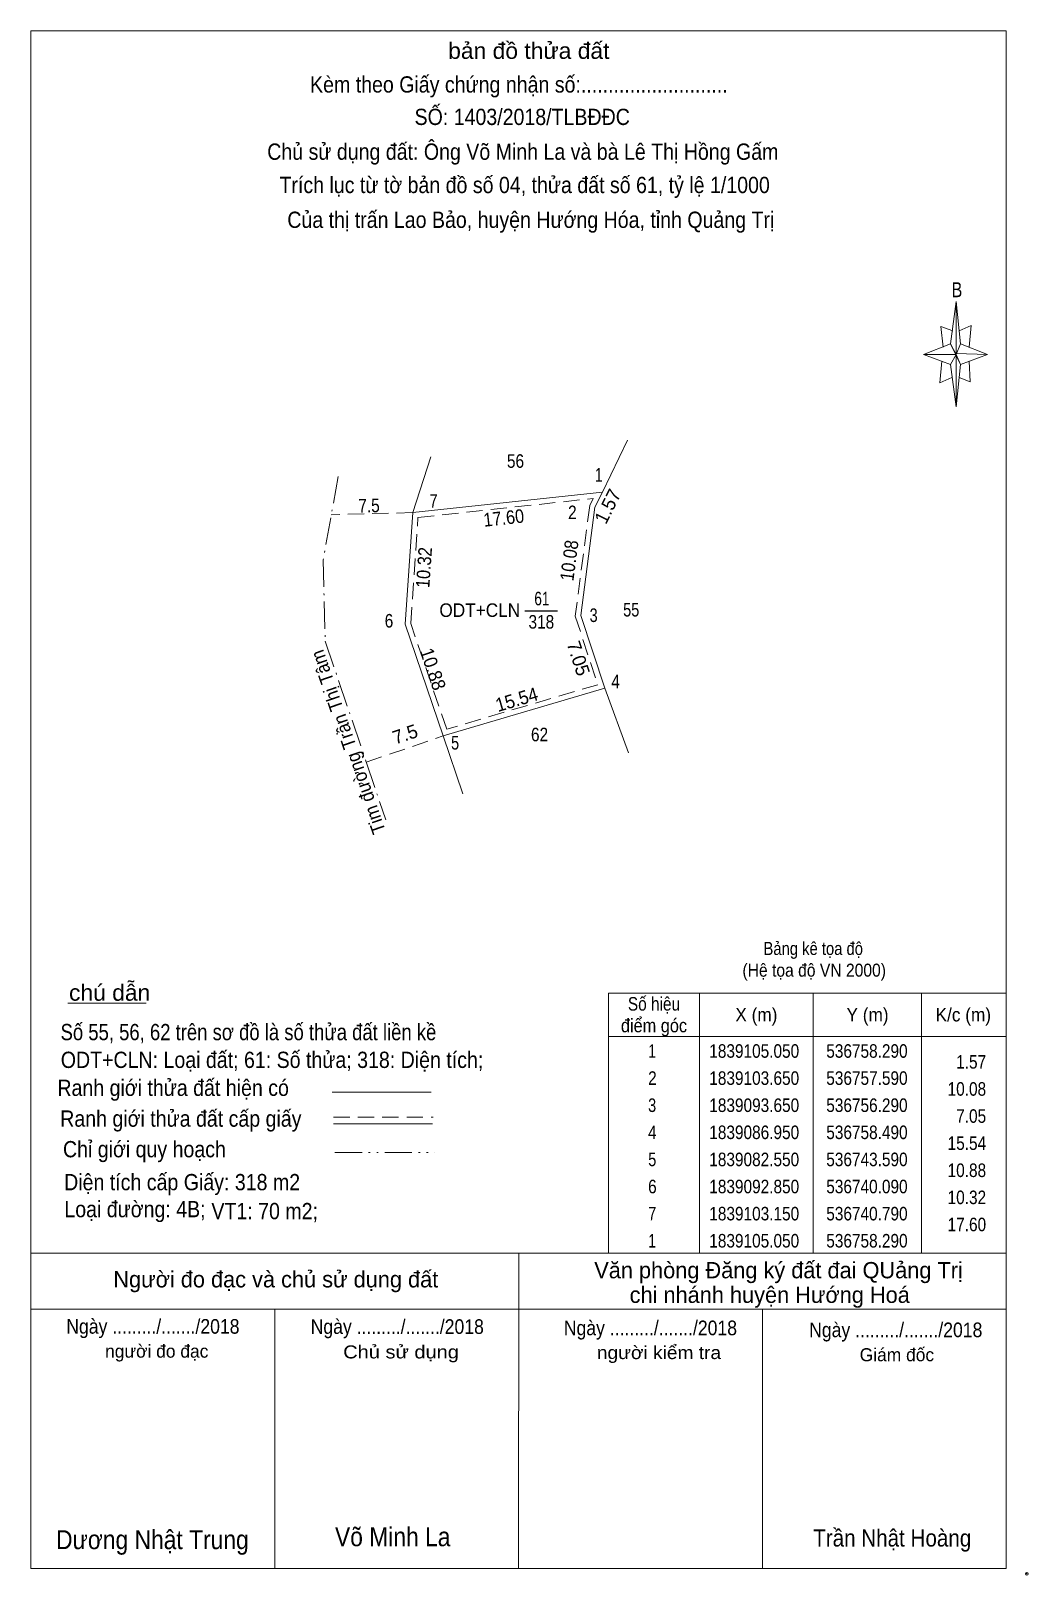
# Model space of a CAD drawing. Header units: metres. Extents: x 536706 to 536798, y 1839005 to 1839148.
import ezdxf
from ezdxf.enums import TextEntityAlignment as Align

# ---------------------------------------------------------------- set-up
doc = ezdxf.new("R2010")
doc.units = ezdxf.units.M
doc.header["$LTSCALE"] = 0.5
doc.header["$PDMODE"] = 32
doc.header["$PDSIZE"] = 0.25
for name, pattern in [('DASH_DOUBLE_DOT', [9.2, 5, -1.2, 0.3, -1.2, 0.3, -1.2]), ('DOT_DASHED', [7.7, 5, -1.2, 0.3, -1.2]), ('MEDIUM_DASHED', [4.5, 3, -1.5])]:
    doc.linetypes.add(name, pattern=pattern)
for name, color, linetype, lineweight in [('1', 7, 'MEDIUM_DASHED', 13), ('10', 7, 'Continuous', 13), ('13', 7, 'Continuous', 25), ('15', 7, 'Continuous', 13), ('17', 7, 'Continuous', 13), ('5', 7, 'Continuous', 13), ('50', 7, 'DOT_DASHED', 13), ('6', 7, 'Continuous', 13), ('63', 7, 'Continuous', 13)]:
    doc.layers.add(name, color=color, linetype=linetype, lineweight=lineweight)

msp = doc.modelspace()

# ---------------------------------------------------------------- linework, layer by layer
at = {"layer": '1'}
msp.add_lwpolyline([(536757.43, 1839104.45), (536757.11, 1839103.8), (536755.78, 1839093.6), (536757.85, 1839087.28), (536743.91, 1839083.17), (536740.6, 1839092.92), (536741.26, 1839102.7)], close=True, dxfattribs=at)
at = {"layer": '10'}
msp.add_line((536758.29, 1839105.05), (536740.79, 1839103.15), dxfattribs=at)
for points in [[(536760.6, 1839109.83), (536758.29, 1839105.05), (536757.59, 1839103.65)], [(536758.49, 1839086.95), (536756.29, 1839093.65), (536757.59, 1839103.65)], [(536743.59, 1839082.55), (536758.49, 1839086.95), (536760.69, 1839080.99)]]:
    msp.add_lwpolyline(points, dxfattribs=at)
at = {"layer": '13'}
msp.add_line((536751.13, 1839094.1), (536754.13, 1839094.1), dxfattribs=at)
at = {"layer": '15', "linetype": 'MEDIUM_DASHED'}
msp.add_line((536740.79, 1839103.15), (536733.26, 1839102.96), dxfattribs=at)
at = {"layer": '15'}
for p, q in [((536740.79, 1839103.15), (536740.09, 1839092.85)), ((536740.09, 1839092.85), (536743.59, 1839082.55))]:
    msp.add_line(p, q, dxfattribs=at)
at = {"layer": '15', "linetype": 'DOT_DASHED'}
msp.add_line((536732.7, 1839091.3), (536736.49, 1839080.14), dxfattribs=at)
at = {"layer": '17'}
for p, q in [((536742.45, 1839108.28), (536740.79, 1839103.15)), ((536743.59, 1839082.55), (536745.39, 1839077.2)), ((536708.94, 1839057.91), (536716.18, 1839057.91)), ((536750.54, 1839005.74), (536750.56, 1839034.84)), ((536728.04, 1839005.76), (536728.06, 1839029.67)), ((536773.04, 1839005.72), (536773.06, 1839029.63))]:
    msp.add_line(p, q, dxfattribs=at)
at = {"layer": '17', "linetype": 'MEDIUM_DASHED'}
msp.add_line((536736.49, 1839080.14), (536743.59, 1839082.55), dxfattribs=at)
at = {"layer": '17', "linetype": 'DOT_DASHED'}
msp.add_line((536736.48, 1839080.16), (536738.28, 1839074.81), dxfattribs=at)
at = {"layer": '5'}
for p, q in [((536705.54, 1839005.78), (536705.54, 1839147.58)), ((536790.41, 1839118.72), (536790.91, 1839122.62)), ((536791.31, 1839118.72), (536793.81, 1839117.72)), ((536790.41, 1839116.82), (536787.91, 1839117.72)), ((536792.11, 1839117.12), (536792.21, 1839115.22)), ((536791.31, 1839116.82), (536790.91, 1839112.92)), ((536792.21, 1839115.22), (536791.21, 1839115.62))]:
    msp.add_line(p, q, dxfattribs=at)
for points in [[(536705.54, 1839147.58), (536795.54, 1839147.58), (536795.54, 1839005.78)], [(536790.61, 1839119.92), (536789.51, 1839120.32), (536789.71, 1839118.42)], [(536791.21, 1839119.92), (536792.31, 1839120.42), (536792.11, 1839118.42)], [(536790.91, 1839117.72), (536790.41, 1839118.72), (536787.91, 1839117.72)], [(536789.61, 1839117.12), (536789.41, 1839115.12), (536790.51, 1839115.62)], [(536790.91, 1839117.72), (536791.31, 1839116.82), (536793.81, 1839117.72)]]:
    msp.add_lwpolyline(points, dxfattribs=at)
for points in [[(536790.91, 1839122.62), (536791.31, 1839118.72), (536790.91, 1839117.72)], [(536790.91, 1839117.72), (536787.91, 1839117.72), (536790.41, 1839118.72), (536791.31, 1839116.82), (536793.81, 1839117.72), (536790.91, 1839117.82)], [(536790.91, 1839117.72), (536790.91, 1839112.92), (536790.41, 1839116.82)]]:
    msp.add_lwpolyline(points, close=True, dxfattribs=at)
at = {"layer": '50'}
msp.add_lwpolyline([(536733.9, 1839106.47), (536732.51, 1839098.79), (536732.7, 1839091.3)], dxfattribs=at)
at = {"layer": '6'}
for p, q in [((536733.33, 1839049.69), (536742.47, 1839049.69)), ((536733.47, 1839046.77), (536742.61, 1839046.77)), ((536705.54, 1839034.84), (536795.54, 1839034.84)), ((536705.54, 1839029.68), (536795.54, 1839029.68)), ((536795.54, 1839005.78), (536705.54, 1839005.78))]:
    msp.add_line(p, q, dxfattribs=at)
at = {"layer": '6', "linetype": 'MEDIUM_DASHED'}
msp.add_line((536733.47, 1839047.39), (536742.67, 1839047.39), dxfattribs=at)
at = {"layer": '6'}
msp.add_point((536797.44, 1839005.28), dxfattribs=at)
at = {"layer": '63'}
for p, q in [((536767.24, 1839058.84), (536767.24, 1839034.84)), ((536777.74, 1839058.84), (536777.74, 1839034.84)), ((536787.74, 1839058.84), (536787.74, 1839034.84)), ((536758.84, 1839054.84), (536795.54, 1839054.84))]:
    msp.add_line(p, q, dxfattribs=at)
at = {"layer": '63', "linetype": 'DASH_DOUBLE_DOT'}
msp.add_line((536733.6, 1839044.13), (536742.8, 1839044.13), dxfattribs=at)
at = {"layer": '63'}
msp.add_lwpolyline([(536758.84, 1839058.84), (536795.54, 1839058.84), (536795.54, 1839034.84), (536758.84, 1839034.84)], close=True, dxfattribs=at)

# ---------------------------------------------------------------- texts
at = {"layer": '13'}
for s, width, p in [('56', 0.85, (536750.26, 1839107.28)), ('61', 0.75, (536752.695, 1839094.6)), ('55', 0.8, (536760.94, 1839093.57)), ('318', 0.85, (536752.645, 1839092.45)), ('62', 0.85, (536752.48, 1839082.06))]:
    msp.add_text(s, height=1.25, dxfattribs=dict(at, width=width)).set_placement(p, align=Align.CENTER)
at = {"layer": '13', "width": 0.95}
msp.add_text('ODT+CLN', height=1.25, dxfattribs=at).set_placement((536750.69, 1839093.53), align=Align.RIGHT)
at = {"layer": '15'}
for s, rotation, width, p in [('7.5', 1.427, 0.85, (536736.7594, 1839103.1746)), ('Tim đường Trần Thị Tâm', 109.03, 0.95, (536735.4012, 1839082.1962))]:
    msp.add_text(s, height=1.25, rotation=rotation, dxfattribs=dict(at, width=width)).set_placement(p, align=Align.CENTER)
at = {"layer": '17'}
msp.add_text('7.5', height=1.25, rotation=18.749, dxfattribs=at).set_placement((536740.2741, 1839082.1216), align=Align.CENTER)
at = {"layer": '5'}
for s, height, width, p in [('bản đồ thửa đất', 1.5, 1.05, (536751.49, 1839145)), ('Kèm theo Giấy chứng nhận số:...........................', 1.5, 0.9, (536750.57, 1839141.89)), ('SỐ: 1403/2018/TLBĐĐC', 1.5, 0.9, (536750.88, 1839138.9)), ('Chủ sử dụng đất: Ông Võ Minh La và bà Lê Thị Hồng Gấm', 1.5, 0.9, (536750.935, 1839135.69)), ('Trích lục từ tờ bản đồ số 04, thửa đất số 61, tỷ lệ 1/1000 ', 1.5, 0.9, (536751.355, 1839132.62)), ('Của thị trấn Lao Bảo, huyện Hướng Hóa, tỉnh Quảng Trị', 1.5, 0.9, (536751.675, 1839129.41)), ('B', 1.378, 0.8, (536791, 1839123.02))]:
    msp.add_text(s, height=height, dxfattribs=dict(at, width=width)).set_placement(p, align=Align.CENTER)
at = {"layer": '6'}
for s, height, width, p in [('Bảng kê tọa độ', 1.2, 0.85, (536777.735, 1839062.35)), ('(Hệ tọa độ VN 2000)', 1.2, 0.9, (536777.825, 1839060.35)), ('chú dẫn', 1.5, 1.05, (536712.81, 1839058.13)), ('Ranh giới thửa đất hiện có ', 1.5, 0.9, (536718.92, 1839049.35)), ('Ranh giới thửa đất cấp giấy', 1.5, 0.9, (536719.38, 1839046.51)), ('Chỉ giới quy hoạch', 1.5, 0.9, (536716.02, 1839043.69)), ('Ngày ........./......./2018', 1.35, 0.9, (536716.8, 1839027.42)), ('Ngày ........./......./2018', 1.35, 0.9, (536739.35, 1839027.4)), ('Ngày ........./......./2018', 1.35, 0.9, (536762.71, 1839027.28)), ('Ngày ........./......./2018', 1.35, 0.9, (536785.35, 1839027.1)), ('Chủ sử dụng', 1.2, 1.15, (536739.7, 1839025.14)), ('người kiểm tra', 1.2, 1.1, (536763.5, 1839025.08)), ('Dương Nhật Trung', 1.75, 0.9, (536716.755, 1839007.55)), ('Võ Minh La', 1.75, 0.9, (536738.93, 1839007.82)), ('Trần Nhật Hoàng', 1.58, 0.9, (536785.025, 1839007.79))]:
    msp.add_text(s, height=height, dxfattribs=dict(at, width=width)).set_placement(p, align=Align.CENTER)
for s, width, p in [('Số 55, 56, 62 trên sơ đồ là số thửa đất liền kề', 0.85, (536708.28, 1839054.49)), ('ODT+CLN: Loại đất; 61: Số thửa; 318: Diện tích;', 0.9, (536708.3, 1839051.93)), ('Diện tích cấp Giấy: 318 m2 ', 0.9, (536708.61, 1839040.65)), ('Loại đường: 4B;', 0.9, (536708.63, 1839038.16)), ('VT1: 70 m2;', 0.9, (536722.2, 1839037.98))]:
    msp.add_text(s, height=1.5, dxfattribs=dict(at, width=width)).set_placement(p)
for s, height, p in [('Người đo đạc và chủ sử dụng đất', 1.5, (536728.14, 1839031.69)), (' Văn phòng Đăng ký đất đai QUảng Trị', 1.5, (536774.255, 1839032.53)), ('chi nhánh huyện Hướng Hoá', 1.5, (536773.72, 1839030.26)), ('người đo đạc', 1.2, (536717.155, 1839025.21)), ('Giám đốc', 1.2, (536785.455, 1839024.88))]:
    msp.add_text(s, height=height, dxfattribs=at).set_placement(p, align=Align.CENTER)
at = {"layer": '63'}
for s, width, p in [(' 1', 0.75, (536758.29, 1839106)), (' 7', 0.8, (536743.07, 1839103.6)), (' 2', 0.85, (536755.9, 1839102.55)), (' 3', 0.8, (536757.84, 1839093.06)), (' 6', 0.85, (536738.98, 1839092.55)), (' 4', 0.85, (536759.89, 1839086.95)), (' 5', 0.8, (536745.06, 1839081.3)), ('1.57', 0.85, (536793.69, 1839051.87)), ('10.08', 0.85, (536793.69, 1839049.37)), ('7.05', 0.85, (536793.69, 1839046.87)), ('15.54', 0.85, (536793.69, 1839044.37)), ('10.88', 0.85, (536793.69, 1839041.87)), ('10.32', 0.85, (536793.69, 1839039.37)), ('17.60', 0.85, (536793.69, 1839036.87))]:
    msp.add_text(s, height=1.25, dxfattribs=dict(at, width=width)).set_placement(p, align=Align.RIGHT)
for s, rotation, p in [('1.57', 63.435, (536759.3352, 1839103.4505)), ('7.05', 288.178, (536755.4742, 1839089.515))]:
    msp.add_text(s, height=1.25, rotation=rotation, dxfattribs=at).set_placement(p, align=Align.CENTER)
for s, rotation, width, p in [('17.60', 6.196, 0.9, (536749.2425, 1839102.0433)), ('10.32', 86.112, 0.9, (536742.4356, 1839098.0376)), ('10.08', 82.593, 0.9, (536755.8417, 1839098.6594)), ('10.88', 288.768, 0.95, (536742.0553, 1839088.5211)), ('15.54', 16.452, 0.95, (536750.548, 1839085.3164))]:
    msp.add_text(s, height=1.25, rotation=rotation, dxfattribs=dict(at, width=width)).set_placement(p, align=Align.CENTER)
for s, width, p in [('Số hiệu', 0.85, (536763.04, 1839057.22)), ('X (m)', 0.95, (536772.49, 1839056.22)), ('Y (m)', 0.95, (536782.745, 1839056.22)), ('K/c (m)', 0.95, (536791.585, 1839056.22)), ('điểm góc', 0.9, (536763.04, 1839055.22)), (' 1', 0.75, (536762.69, 1839052.87)), ('1839105.050', 0.85, (536772.29, 1839052.87)), ('536758.290', 0.85, (536782.69, 1839052.87)), (' 2', 0.85, (536762.695, 1839050.37)), ('1839103.650', 0.85, (536772.29, 1839050.37)), ('536757.590', 0.85, (536782.69, 1839050.37)), (' 3', 0.8, (536762.685, 1839047.87)), ('1839093.650', 0.85, (536772.29, 1839047.87)), ('536756.290', 0.85, (536782.69, 1839047.87)), (' 4', 0.85, (536762.69, 1839045.37)), ('1839086.950', 0.85, (536772.29, 1839045.37)), ('536758.490', 0.85, (536782.69, 1839045.37)), (' 5', 0.8, (536762.695, 1839042.87)), ('1839082.550', 0.85, (536772.29, 1839042.87)), ('536743.590', 0.85, (536782.69, 1839042.87)), (' 6', 0.85, (536762.695, 1839040.37)), ('1839092.850', 0.85, (536772.29, 1839040.37)), ('536740.090', 0.85, (536782.69, 1839040.37)), (' 7', 0.8, (536762.695, 1839037.87)), ('1839103.150', 0.85, (536772.29, 1839037.87)), ('536740.790', 0.85, (536782.69, 1839037.87)), (' 1', 0.75, (536762.69, 1839035.37)), ('1839105.050', 0.85, (536772.29, 1839035.37)), ('536758.290', 0.85, (536782.69, 1839035.37))]:
    msp.add_text(s, height=1.25, dxfattribs=dict(at, width=width)).set_placement(p, align=Align.CENTER)

doc.saveas('drawing.dxf')
